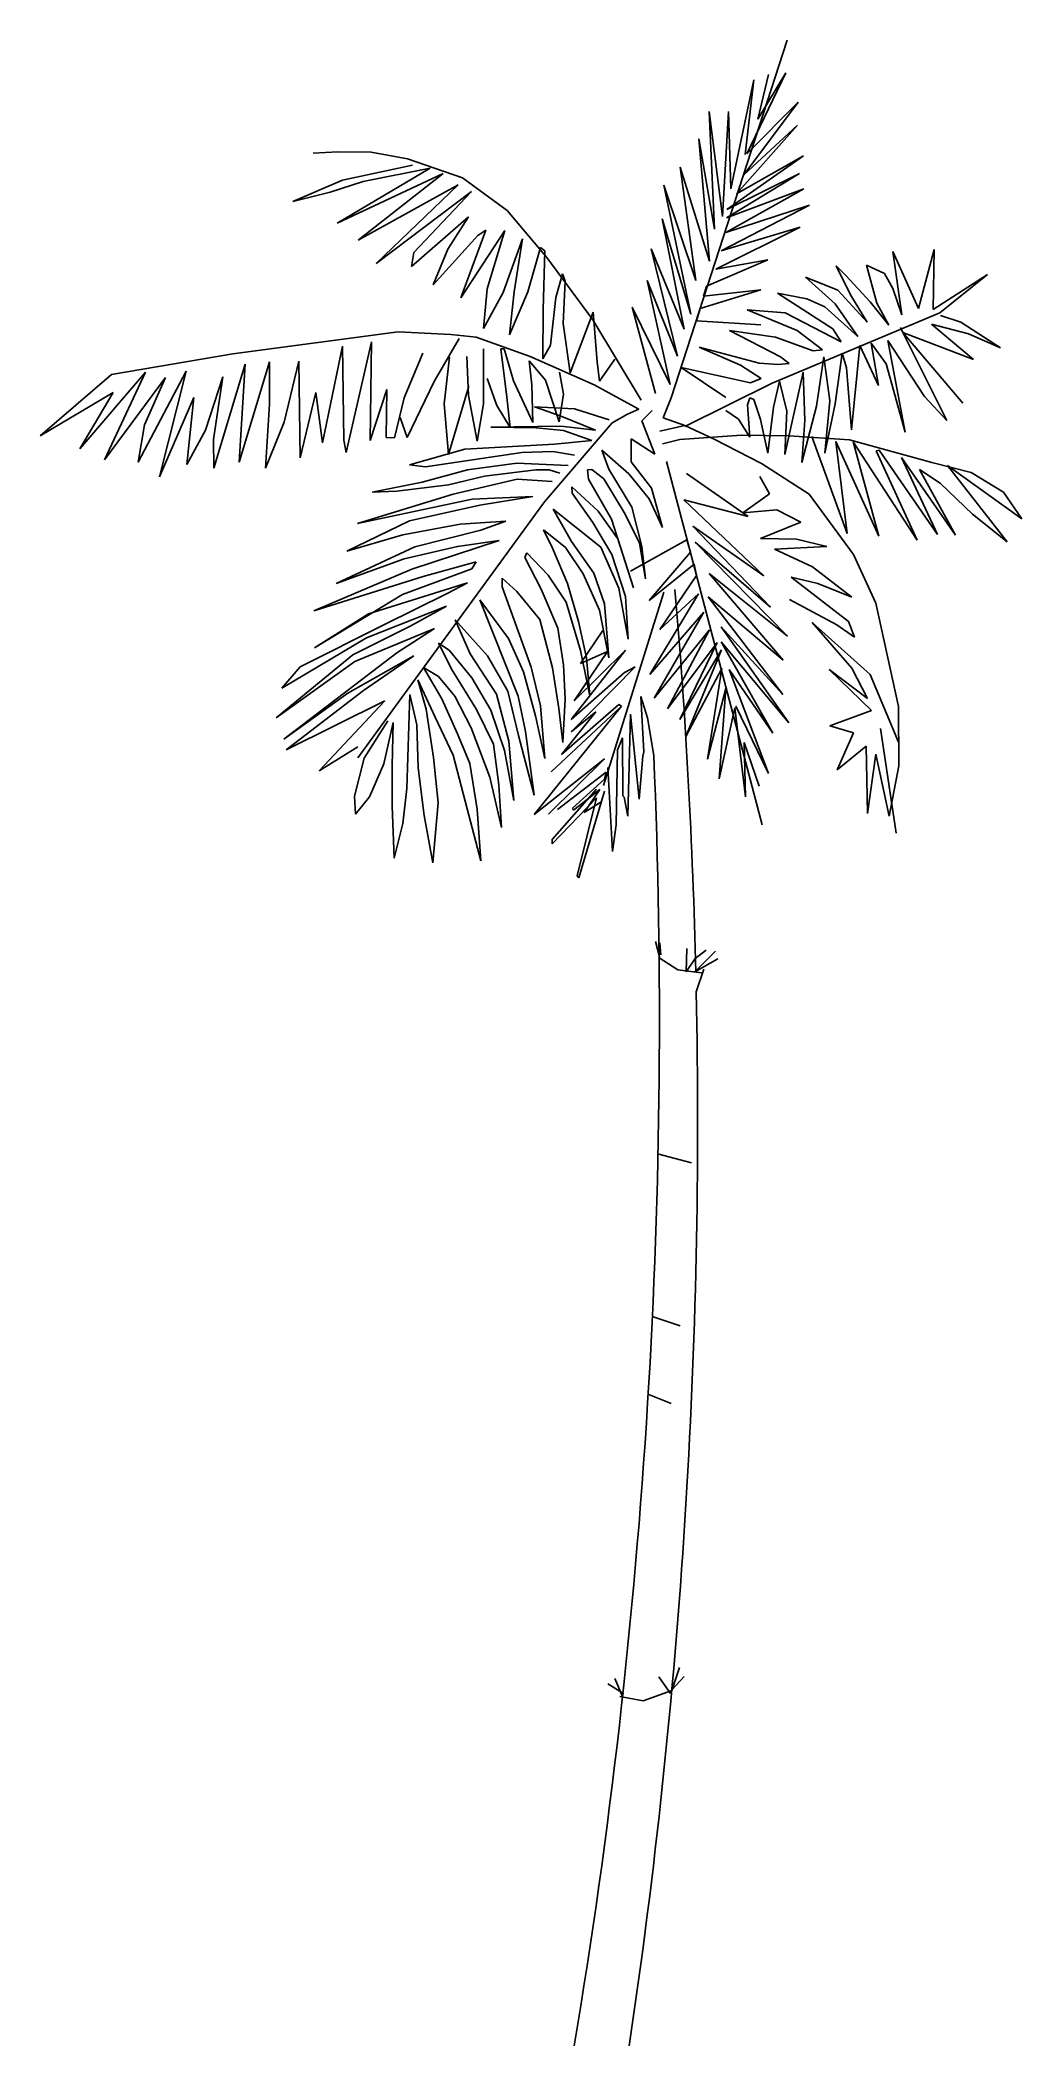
# Model space of a CAD drawing. Extents: x 135.43 to 138.57, y 278.39 to 284.8.
import ezdxf

# ---------------------------------------------------------------- set-up
doc = ezdxf.new("R2010")
doc.units = 0
doc.layers.get('0').update_dxf_attribs({"linetype": 'CONTINUOUS'})

msp = doc.modelspace()

# ---------------------------------------------------------------- linework, layer by layer
for p, q in [((137.4468, 283.6591), (137.8165, 284.8024)), ((137.7108, 284.6752), (137.6367, 284.327)), ((137.6826, 284.4366), (137.7108, 284.6752)), ((137.6879, 284.4394), (137.8124, 284.6975)), ((137.8124, 284.6975), (137.7229, 284.5492)), ((137.7229, 284.5492), (137.7573, 284.6924)), ((137.6787, 284.3721), (137.8521, 284.6044)), ((137.8521, 284.6044), (137.6879, 284.4394)), ((137.6108, 284.2389), (137.5681, 284.5737)), ((137.5681, 284.5737), (137.5848, 284.198)), ((137.6299, 284.574), (137.6108, 284.2389)), ((137.6367, 284.327), (137.6299, 284.574)), ((137.5352, 284.487), (137.5684, 284.0955)), ((137.5848, 284.198), (137.5352, 284.487)), ((137.6548, 284.3113), (137.8496, 284.5307)), ((137.8496, 284.5307), (137.6787, 284.3721)), ((136.3818, 284.4458), (136.3029, 284.4413)), ((136.3818, 284.4458), (136.3818, 284.4458)), ((136.4882, 284.444), (136.3818, 284.4458)), ((136.6042, 284.4225), (136.4882, 284.444)), ((136.7802, 284.3621), (136.6042, 284.4225)), ((137.6237, 284.2607), (137.8695, 284.4329)), ((137.8695, 284.4329), (137.6548, 284.3113)), ((136.3962, 284.3548), (136.2378, 284.2867)), ((136.3568, 284.3163), (136.4623, 284.3509)), ((136.6762, 284.3935), (136.379, 284.2174)), ((136.379, 284.2174), (136.7181, 284.3756)), ((136.6196, 284.4029), (136.3962, 284.3548)), ((136.7181, 284.3756), (136.4463, 284.1625)), ((136.4623, 284.3509), (136.6762, 284.3935)), ((136.9223, 284.2579), (136.7802, 284.3621)), ((137.4755, 284.3958), (137.5253, 284.0339)), ((137.5684, 284.0955), (137.4755, 284.3958)), ((137.6228, 284.2338), (137.8559, 284.3762)), ((137.8559, 284.3762), (137.6237, 284.2607)), ((136.2378, 284.2867), (136.3568, 284.3163)), ((136.4463, 284.1625), (136.7661, 284.3403)), ((136.7661, 284.3403), (136.5044, 284.0883)), ((136.5044, 284.0883), (136.808, 284.3186)), ((136.808, 284.3186), (136.6245, 284.1233)), ((137.4231, 284.3382), (137.509, 283.9261)), ((137.4231, 284.3382), (137.4231, 284.3382)), ((137.4231, 284.3382), (137.4231, 284.3382)), ((137.5253, 284.0339), (137.4231, 284.3382)), ((137.6212, 284.1869), (137.8704, 284.327)), ((137.8704, 284.327), (137.6228, 284.2338)), ((136.6163, 284.079), (136.7992, 284.2378)), ((136.7992, 284.2378), (136.7332, 284.1338)), ((137.0493, 284.1077), (136.9223, 284.2579)), ((137.4175, 284.2306), (137.4874, 283.8788)), ((137.509, 283.9261), (137.4175, 284.2306)), ((137.6064, 284.1286), (137.8878, 284.2748)), ((137.8878, 284.2748), (137.6212, 284.1869)), ((137.6228, 284.2338), (137.6228, 284.2338)), ((136.686, 284.0199), (136.8289, 284.1779)), ((136.8539, 284.1946), (136.7744, 283.979)), ((136.7744, 283.979), (136.9145, 284.1933)), ((136.8289, 284.1779), (136.8539, 284.1946)), ((136.9145, 284.1933), (136.8582, 284.0078)), ((136.9095, 283.9955), (136.9715, 284.1677)), ((136.9715, 284.1677), (136.9444, 283.9979)), ((137.5889, 284.0703), (137.8587, 284.2043)), ((137.8587, 284.2043), (137.6064, 284.1286)), ((136.6245, 284.1233), (136.6163, 284.079)), ((136.7332, 284.1338), (136.686, 284.0199)), ((136.7332, 284.1338), (136.7332, 284.1338)), ((136.9889, 283.9974), (137.0286, 284.1395)), ((137.0286, 284.1395), (137.0423, 284.1291)), ((137.0423, 284.1291), (137.037, 283.9409)), ((137.1963, 283.9081), (137.0493, 284.1077)), ((137.3821, 284.1354), (137.4664, 283.7923)), ((137.4874, 283.8788), (137.3821, 284.1354)), ((137.5595, 284.0159), (137.7548, 284.0998)), ((137.7548, 284.0998), (137.5889, 284.0703)), ((138.1548, 284.1267), (138.1837, 283.9244)), ((138.2369, 283.9444), (138.1548, 284.1267)), ((138.2863, 284.1336), (138.2369, 283.9444)), ((138.2838, 283.9413), (138.2863, 284.1336)), ((136.6163, 284.079), (136.6163, 284.079)), ((137.078, 283.9795), (137.0988, 284.0552)), ((137.0988, 284.0552), (137.1074, 284.0323)), ((137.1074, 284.0323), (137.1014, 283.8967)), ((137.3695, 284.0345), (137.4432, 283.7016)), ((137.4664, 283.7923), (137.3695, 284.0345)), ((137.8758, 284.0447), (137.9706, 283.9598)), ((137.9788, 284.0029), (137.8758, 284.0447)), ((137.9732, 284.0807), (138.0195, 283.9877)), ((138.0046, 284.0503), (137.9732, 284.0807)), ((138.0818, 283.9662), (138.0046, 284.0503)), ((138.0699, 284.0829), (138.1034, 283.9613)), ((138.128, 284.0559), (138.0699, 284.0829)), ((138.1549, 284.0081), (138.128, 284.0559)), ((138.4574, 284.0527), (138.2838, 283.9413)), ((138.3044, 283.931), (138.4574, 284.0527)), ((136.8582, 284.0078), (136.8465, 283.8801)), ((136.8465, 283.8801), (136.9095, 283.9955)), ((136.8582, 284.0078), (136.8582, 284.0078)), ((136.9444, 283.9979), (136.9303, 283.8605)), ((136.9303, 283.8605), (136.9889, 283.9974)), ((137.0611, 283.8271), (137.078, 283.9795)), ((137.5391, 283.9447), (137.7328, 284.0038)), ((137.5495, 283.9834), (137.5595, 284.0159)), ((137.7328, 284.0038), (137.5495, 283.9834)), ((137.7857, 283.9931), (137.9629, 283.879)), ((137.8801, 283.9749), (137.7857, 283.9931)), ((137.9371, 283.9494), (137.8801, 283.9749)), ((137.9706, 283.9598), (138.0429, 283.8551)), ((138.0725, 283.9003), (137.9788, 284.0029)), ((138.0195, 283.9877), (138.0725, 283.9003)), ((138.1414, 283.8912), (138.0818, 283.9662)), ((138.1034, 283.9613), (138.1414, 283.8912)), ((138.1837, 283.9244), (138.1549, 284.0081)), ((137.037, 283.9409), (137.0368, 283.7836)), ((137.1014, 283.8967), (137.1238, 283.7388)), ((137.1238, 283.7388), (137.1972, 283.9323)), ((137.3503, 283.6511), (137.1963, 283.9081)), ((137.1972, 283.9323), (137.2101, 283.7741)), ((137.322, 283.9486), (137.3966, 283.6728)), ((137.4432, 283.7016), (137.322, 283.9486)), ((137.5271, 283.905), (137.5391, 283.9447)), ((137.7327, 283.8925), (137.5271, 283.905)), ((137.6886, 283.9398), (137.849, 283.8737)), ((137.8101, 283.9303), (137.6886, 283.9398)), ((138.3044, 283.931), (137.7693, 283.7053)), ((137.9896, 283.8378), (137.8101, 283.9303)), ((138.0429, 283.8551), (137.9371, 283.9494)), ((138.2784, 283.8943), (138.3957, 283.8633)), ((138.4126, 283.7819), (138.2784, 283.8943)), ((138.3722, 283.9003), (138.3073, 283.9219)), ((138.4988, 283.8188), (138.3722, 283.9003)), ((136.5739, 283.8696), (136.0464, 283.7999)), ((136.4887, 283.8381), (136.4082, 283.4843)), ((136.4852, 283.5226), (136.4887, 283.8381)), ((136.7422, 283.8616), (136.5739, 283.8696)), ((136.5739, 283.8696), (136.5739, 283.8696)), ((136.7694, 283.8488), (136.6893, 283.7111)), ((136.823, 283.8527), (136.7422, 283.8616)), ((136.9963, 283.7907), (136.823, 283.8527)), ((136.8465, 283.8801), (136.8465, 283.8801)), ((137.7793, 283.8533), (137.6326, 283.8741)), ((137.6326, 283.8741), (137.7957, 283.7903)), ((137.9, 283.8088), (137.7793, 283.8533)), ((137.849, 283.8737), (137.9295, 283.8122)), ((137.9629, 283.879), (137.9896, 283.8378)), ((138.0848, 283.8334), (138.1335, 283.7674)), ((138.1083, 283.6981), (138.0848, 283.8334)), ((138.1383, 283.8427), (138.2553, 283.6628)), ((138.1934, 283.5497), (138.1383, 283.8427)), ((138.1792, 283.884), (138.1869, 283.8683)), ((138.1869, 283.8683), (138.4126, 283.7819)), ((138.1869, 283.8683), (138.3782, 283.6414)), ((138.3269, 283.5865), (138.1869, 283.8683)), ((138.3957, 283.8633), (138.4988, 283.8188)), ((135.658, 283.733), (136.0464, 283.7999)), ((136.0859, 283.767), (135.9849, 283.4343)), ((136.1636, 283.7742), (136.0662, 283.4538)), ((136.0662, 283.4538), (136.0859, 283.767)), ((136.1629, 283.6387), (136.1636, 283.7742)), ((136.2564, 283.7763), (136.2099, 283.5807)), ((136.2609, 283.4675), (136.2564, 283.7763)), ((136.3962, 283.8241), (136.3323, 283.5148)), ((136.4004, 283.5233), (136.3962, 283.8241)), ((136.6534, 283.8016), (136.5938, 283.6594)), ((136.7216, 283.6393), (136.7385, 283.789)), ((136.7989, 283.6668), (136.7933, 283.7914)), ((136.8465, 283.8156), (136.8467, 283.6395)), ((136.9125, 283.8156), (136.9018, 283.8154)), ((136.9018, 283.8154), (136.9214, 283.6616)), ((136.9429, 283.7131), (136.9125, 283.8156)), ((136.9924, 283.7772), (137.0011, 283.701)), ((137.0449, 283.7154), (136.9924, 283.7772)), ((137.1999, 283.7002), (136.9963, 283.7907)), ((137.0368, 283.7836), (137.0611, 283.8271)), ((137.2101, 283.7741), (137.2169, 283.7125)), ((137.2169, 283.7125), (137.2667, 283.7823)), ((137.5356, 283.8208), (137.6674, 283.7632)), ((137.7275, 283.7699), (137.5356, 283.8208)), ((137.7882, 283.766), (137.7275, 283.7699)), ((137.8231, 283.7683), (137.7882, 283.766)), ((137.7957, 283.7903), (137.8231, 283.7683)), ((137.9295, 283.8122), (137.9, 283.8088)), ((137.911, 283.6318), (137.9343, 283.7897)), ((137.9343, 283.7897), (137.9536, 283.6489)), ((137.9699, 283.6401), (137.9931, 283.8018)), ((137.9931, 283.8018), (138.0061, 283.7549)), ((138.0229, 283.5565), (138.0489, 283.8257)), ((138.0489, 283.8257), (138.1083, 283.6981)), ((138.1335, 283.7674), (138.1934, 283.5497)), ((135.4304, 283.537), (135.658, 283.733)), ((135.7668, 283.7409), (135.5576, 283.4958)), ((135.6363, 283.4612), (135.7668, 283.7409)), ((135.8305, 283.7235), (135.6363, 283.4612)), ((135.8972, 283.7439), (135.7439, 283.4529)), ((135.7642, 283.5731), (135.8305, 283.7235)), ((135.8121, 283.4061), (135.8972, 283.7439)), ((136.0143, 283.7266), (135.9591, 283.5561)), ((135.984, 283.5256), (136.0143, 283.7266)), ((136.6893, 283.7111), (136.6032, 283.5318)), ((136.8898, 283.634), (136.8583, 283.7204)), ((137.0039, 283.5802), (136.9429, 283.7131)), ((137.0011, 283.701), (137.0039, 283.5802)), ((137.0883, 283.5821), (137.0449, 283.7154)), ((137.09, 283.7407), (137.1023, 283.6711)), ((137.3426, 283.6223), (137.1999, 283.7002)), ((137.4781, 283.7559), (137.6214, 283.6601)), ((137.6994, 283.7064), (137.4781, 283.7559)), ((137.7693, 283.7053), (137.4895, 283.5669)), ((137.6674, 283.7632), (137.734, 283.7206)), ((137.734, 283.7206), (137.6994, 283.7064)), ((137.7737, 283.6286), (137.7921, 283.7123)), ((137.7921, 283.7123), (137.8158, 283.6162)), ((137.8098, 283.4779), (137.8682, 283.741)), ((137.8682, 283.741), (137.8729, 283.5868)), ((138.0061, 283.7549), (138.0229, 283.5565)), ((135.6636, 283.6755), (135.4304, 283.537)), ((135.5576, 283.4958), (135.6636, 283.6755)), ((135.9218, 283.66), (135.8121, 283.4061)), ((135.8987, 283.4457), (135.9218, 283.66)), ((136.15, 283.4342), (136.1629, 283.6387)), ((136.3109, 283.6755), (136.2609, 283.4675)), ((136.3323, 283.5148), (136.3109, 283.6755)), ((136.5379, 283.6861), (136.4852, 283.5226)), ((136.5361, 283.5318), (136.5379, 283.6861)), ((136.5938, 283.6594), (136.5629, 283.5309)), ((136.735, 283.4773), (136.7216, 283.6393)), ((136.7997, 283.6964), (136.735, 283.4773)), ((136.8264, 283.5208), (136.7989, 283.6668)), ((136.8467, 283.6395), (136.8264, 283.5208)), ((136.8467, 283.6395), (136.8467, 283.6395)), ((136.9214, 283.6616), (136.9317, 283.5636)), ((137.1023, 283.6711), (137.0883, 283.5821)), ((137.4468, 283.6591), (137.4205, 283.5947)), ((137.6903, 283.6363), (137.6978, 283.6591)), ((137.698, 283.5329), (137.6903, 283.6363)), ((137.6978, 283.6591), (137.7102, 283.654)), ((137.7102, 283.654), (137.7316, 283.5901)), ((137.9536, 283.6489), (137.9371, 283.482)), ((137.9371, 283.482), (137.9699, 283.6401)), ((138.2553, 283.6628), (138.3269, 283.5865)), ((135.7439, 283.4529), (135.7642, 283.5731)), ((136.2099, 283.5807), (136.15, 283.4342)), ((136.6032, 283.5318), (136.5803, 283.5957)), ((136.9317, 283.5636), (136.8898, 283.634)), ((137.0093, 283.6298), (137.0921, 283.601)), ((137.1372, 283.6236), (137.0093, 283.6298)), ((137.2576, 283.5791), (137.042, 283.327)), ((137.0921, 283.601), (137.2044, 283.5553)), ((137.2481, 283.5885), (137.1372, 283.6236)), ((137.3068, 283.6071), (137.2576, 283.5791)), ((137.2576, 283.5791), (137.2576, 283.5791)), ((137.3426, 283.6223), (137.3068, 283.6071)), ((137.3531, 283.5853), (137.3859, 283.618)), ((137.3941, 283.4788), (137.3531, 283.5853)), ((137.4898, 283.5706), (137.4205, 283.5947)), ((137.6208, 283.6186), (137.6618, 283.5911)), ((137.6618, 283.5911), (137.698, 283.5329)), ((137.7316, 283.5901), (137.7556, 283.482)), ((137.7556, 283.482), (137.7737, 283.6286)), ((137.8158, 283.6162), (137.8098, 283.4779)), ((137.8641, 283.4523), (137.911, 283.6318)), ((137.8729, 283.5868), (137.8641, 283.4523)), ((135.9591, 283.5561), (135.8987, 283.4457)), ((135.9849, 283.4343), (135.984, 283.5256)), ((136.4004, 283.5233), (136.4004, 283.5233)), ((136.4082, 283.4843), (136.4004, 283.5233)), ((136.5629, 283.5309), (136.5361, 283.5318)), ((137.0738, 283.5104), (136.7867, 283.4946)), ((137.0939, 283.5688), (136.8699, 283.5648)), ((136.8699, 283.5648), (137.015, 283.5628)), ((137.015, 283.5628), (137.1023, 283.5541)), ((137.1932, 283.5228), (137.0738, 283.5104)), ((137.2044, 283.5553), (137.0939, 283.5688)), ((137.1023, 283.5541), (137.1932, 283.5228)), ((137.3184, 283.5279), (137.3941, 283.4788)), ((137.3184, 283.4543), (137.3184, 283.5279)), ((137.4898, 283.5706), (137.4105, 283.5525)), ((137.4741, 283.5259), (137.4187, 283.5115)), ((137.4741, 283.5259), (137.671, 283.5392)), ((137.5842, 283.5264), (137.4898, 283.5706)), ((137.5842, 283.5264), (137.7349, 283.4493)), ((137.671, 283.5392), (137.823, 283.5373)), ((137.823, 283.5373), (138.0156, 283.5245)), ((138.009, 283.2258), (137.8956, 283.5351)), ((138.1098, 283.2173), (137.9727, 283.5193)), ((137.9727, 283.5193), (138.009, 283.2258)), ((138.0156, 283.5245), (138.279, 283.4526)), ((138.0276, 283.5178), (138.1098, 283.2173)), ((138.2325, 283.2041), (138.0276, 283.5178)), ((136.7867, 283.4946), (136.6106, 283.4449)), ((136.6106, 283.4449), (136.6618, 283.438)), ((136.6618, 283.438), (136.9697, 283.4838)), ((136.9532, 283.4501), (136.7952, 283.4288)), ((137.1172, 283.4431), (136.9532, 283.4501)), ((136.9697, 283.4838), (137.0678, 283.4876)), ((136.9697, 283.4838), (136.9697, 283.4838)), ((137.0678, 283.4876), (137.1379, 283.4758)), ((137.2247, 283.4913), (137.2476, 283.4312)), ((137.3112, 283.4165), (137.2247, 283.4913)), ((137.3184, 283.4543), (137.3837, 283.3698)), ((137.4311, 283.4555), (137.7371, 282.2936)), ((137.7349, 283.4493), (137.8876, 283.3507)), ((138.1104, 283.4917), (138.1008, 283.49)), ((138.1008, 283.49), (138.2325, 283.2041)), ((138.1104, 283.4917), (138.1104, 283.4917)), ((138.2977, 283.2217), (138.1104, 283.4917)), ((138.1819, 283.4677), (138.2977, 283.2217)), ((138.3542, 283.2203), (138.1819, 283.4677)), ((138.279, 283.4526), (138.4048, 283.4206)), ((138.279, 283.4526), (138.279, 283.4526)), ((136.651, 283.3894), (136.4906, 283.3573)), ((136.5696, 283.3606), (136.7345, 283.3806)), ((136.7952, 283.4288), (136.651, 283.3894)), ((136.7345, 283.3806), (136.8505, 283.4086)), ((136.9543, 283.3991), (136.7498, 283.351)), ((136.8505, 283.4086), (137.0139, 283.4285)), ((137.0658, 283.392), (136.9543, 283.3991)), ((137.0139, 283.4285), (137.0569, 283.4283)), ((137.0569, 283.4283), (137.0909, 283.4183)), ((137.1927, 283.4299), (137.1793, 283.4284)), ((137.1793, 283.4284), (137.1827, 283.399)), ((137.1827, 283.399), (137.2555, 283.2713)), ((137.231, 283.4001), (137.1927, 283.4299)), ((137.2996, 283.2873), (137.231, 283.4001)), ((137.2476, 283.4312), (137.3206, 283.3093)), ((137.3764, 283.3359), (137.3112, 283.4165)), ((137.6924, 283.2792), (137.4956, 283.4174)), ((137.7293, 283.4073), (137.7602, 283.3516)), ((138.2392, 283.4302), (138.3542, 283.2203)), ((138.3062, 283.3857), (138.2392, 283.4302)), ((138.3062, 283.3857), (138.3062, 283.3857)), ((138.409, 283.2876), (138.3062, 283.3857)), ((138.3291, 283.4431), (138.5201, 283.1988)), ((138.5667, 283.2724), (138.3291, 283.4431)), ((138.4048, 283.4206), (138.5083, 283.357)), ((136.7498, 283.351), (136.4442, 283.2568)), ((136.4442, 283.2568), (136.8108, 283.3351)), ((137.042, 283.327), (136.4453, 282.5085)), ((136.4906, 283.3573), (136.5696, 283.3606)), ((136.8354, 283.3154), (136.6109, 283.266)), ((136.8108, 283.3351), (137.004, 283.3434)), ((137.004, 283.3434), (136.8354, 283.3154)), ((137.1295, 283.3747), (137.13, 283.3544)), ((137.213, 283.2972), (137.1295, 283.3747)), ((137.13, 283.3544), (137.1966, 283.2608)), ((137.4188, 283.2444), (137.3764, 283.3359)), ((137.3837, 283.3698), (137.4188, 283.2444)), ((137.4865, 283.3328), (137.6924, 283.2792)), ((137.7426, 283.0895), (137.4865, 283.3328)), ((137.7602, 283.3516), (137.6756, 283.2918)), ((138.029, 283.1579), (137.8876, 283.3507)), ((138.5083, 283.357), (138.5667, 283.2724)), ((136.6109, 283.266), (136.4101, 283.1686)), ((136.5889, 283.221), (136.7723, 283.2548)), ((136.7723, 283.2548), (136.9183, 283.2651)), ((136.9183, 283.2651), (136.8384, 283.2364)), ((137.0694, 283.3035), (137.1282, 283.2001)), ((137.2211, 283.1819), (137.0694, 283.3035)), ((137.1966, 283.2608), (137.2565, 283.1585)), ((137.2758, 283.2085), (137.213, 283.2972)), ((137.2555, 283.2713), (137.3265, 283.0515)), ((137.2555, 283.2713), (137.2555, 283.2713)), ((137.3447, 283.1943), (137.2996, 283.2873)), ((137.3206, 283.3093), (137.353, 283.1838)), ((137.6756, 283.2918), (137.784, 283.3012)), ((137.8601, 283.2611), (137.7312, 283.2098)), ((137.784, 283.3012), (137.8601, 283.2611)), ((138.5201, 283.1988), (138.409, 283.2876)), ((138.5667, 283.2724), (138.5667, 283.2724)), ((136.4101, 283.1686), (136.5889, 283.221)), ((136.8971, 283.2028), (136.6183, 283.1116)), ((136.8384, 283.2364), (136.6274, 283.1832)), ((136.7632, 283.1836), (136.8971, 283.2028)), ((137.0387, 283.2368), (137.0669, 283.1783)), ((137.1083, 283.1808), (137.0387, 283.2368)), ((137.1282, 283.2001), (137.1988, 283.0981)), ((137.3265, 283.0515), (137.2758, 283.2085)), ((137.3164, 283.1047), (137.4962, 283.2051)), ((137.3646, 283.0804), (137.3447, 283.1943)), ((137.4962, 283.2051), (137.5082, 283.166)), ((137.5154, 283.2487), (137.7426, 283.0895)), ((137.7642, 282.9903), (137.5154, 283.2487)), ((137.5228, 283.1972), (137.7642, 282.9903)), ((137.8176, 282.8967), (137.5228, 283.1972)), ((137.7312, 283.2098), (137.8468, 283.2071)), ((137.8468, 283.2071), (137.944, 283.184)), ((136.6274, 283.1832), (136.376, 283.0657)), ((136.376, 283.0657), (136.5933, 283.1448)), ((136.5933, 283.1448), (136.7632, 283.1836)), ((136.6537, 283.0882), (136.8234, 283.1351)), ((136.8234, 283.1351), (136.809, 283.1121)), ((136.9851, 283.163), (136.9789, 283.1483)), ((136.9789, 283.1483), (137.0308, 283.0474)), ((137.0539, 283.0921), (136.9851, 283.163)), ((137.0669, 283.1783), (137.1151, 283.0655)), ((137.1655, 283.0962), (137.1083, 283.1808)), ((137.2794, 283.0504), (137.2211, 283.1819)), ((137.2565, 283.1585), (137.3003, 283.0241)), ((137.353, 283.1838), (137.3646, 283.0804)), ((137.5082, 283.166), (137.3764, 283.0109)), ((137.3764, 283.0109), (137.5197, 283.1271)), ((137.5197, 283.1271), (137.5269, 283.0915)), ((137.944, 283.184), (137.7761, 283.1747)), ((137.7761, 283.1747), (137.8983, 283.1184)), ((138.1002, 283.0022), (138.029, 283.1579)), ((136.6183, 283.1116), (136.3044, 282.9781)), ((136.3044, 282.9781), (136.6537, 283.0882)), ((136.4792, 282.9687), (136.7954, 283.0673)), ((136.809, 283.1121), (136.5879, 283.0303)), ((136.6183, 283.1116), (136.6183, 283.1116)), ((136.7954, 283.0673), (136.7302, 283.0336)), ((136.9064, 283.0821), (136.9059, 283.0553)), ((136.953, 283.0402), (136.9064, 283.0821)), ((137.1111, 283.0063), (137.0539, 283.0921)), ((137.1151, 283.0655), (137.1502, 282.9439)), ((137.2177, 282.9803), (137.1655, 283.0962)), ((137.2333, 283.001), (137.1988, 283.0981)), ((137.5269, 283.0915), (137.4097, 282.9182)), ((137.5673, 283.0976), (137.8176, 282.8967)), ((137.8046, 282.8199), (137.5673, 283.0976)), ((137.8292, 283.0858), (138.0125, 282.9438)), ((137.9145, 283.0651), (137.8292, 283.0858)), ((137.8983, 283.1184), (138.023, 283.0219)), ((138.023, 283.0219), (137.9145, 283.0651)), ((136.5879, 283.0303), (136.3071, 282.8599)), ((136.7302, 283.0336), (136.5284, 282.9337)), ((136.8354, 283.0133), (136.958, 282.7057)), ((136.927, 282.8892), (136.8354, 283.0133)), ((136.9059, 283.0553), (136.9989, 282.798)), ((137.0265, 282.9506), (136.953, 283.0402)), ((137.0308, 283.0474), (137.0847, 282.9224)), ((137.1562, 282.8515), (137.1111, 283.0063)), ((137.2302, 282.4196), (137.4228, 283.038)), ((137.2469, 282.8279), (137.2333, 283.001)), ((137.3088, 282.8873), (137.2794, 283.0504)), ((137.3003, 283.0241), (137.3088, 282.8873)), ((137.5334, 283.0326), (137.3787, 282.7742)), ((137.4097, 282.9182), (137.5334, 283.0326)), ((137.5643, 283.0225), (137.8046, 282.8199)), ((137.8036, 282.7109), (137.5643, 283.0225)), ((137.9751, 282.9333), (137.8243, 283.0147)), ((138.1722, 282.6723), (138.1002, 283.0022)), ((136.5284, 282.9337), (136.2613, 282.7986)), ((136.3071, 282.8599), (136.4792, 282.9687)), ((136.4729, 282.8922), (136.7285, 282.9932)), ((136.7285, 282.9932), (136.6144, 282.9303)), ((136.7563, 282.9497), (136.8045, 282.8407)), ((136.8599, 282.8339), (136.7563, 282.9497)), ((137.0676, 282.7957), (137.0265, 282.9506)), ((137.1502, 282.9439), (137.1755, 282.8278)), ((137.2469, 282.8279), (137.2177, 282.9803)), ((137.3787, 282.7742), (137.5502, 282.9741)), ((137.5502, 282.9741), (137.3923, 282.6991)), ((138.0824, 282.775), (137.897, 282.9411)), ((137.897, 282.9411), (138.024, 282.7952)), ((138.0324, 282.8944), (137.9751, 282.9333)), ((138.0125, 282.9438), (138.0324, 282.8944)), ((136.2026, 282.7313), (136.4729, 282.8922)), ((136.6144, 282.9303), (136.4297, 282.8374)), ((136.4355, 282.8161), (136.6898, 282.9213)), ((136.6898, 282.9213), (136.5696, 282.8434)), ((136.7032, 282.8744), (136.7466, 282.7883)), ((136.7371, 282.8526), (136.7032, 282.8744)), ((136.9751, 282.7829), (136.927, 282.8892)), ((137.0847, 282.9224), (137.1023, 282.8058)), ((137.1567, 282.8101), (137.228, 282.9153)), ((137.3923, 282.6991), (137.5693, 282.9171)), ((137.5693, 282.9171), (137.4351, 282.6646)), ((137.4351, 282.6646), (137.5932, 282.8768)), ((137.5932, 282.8768), (137.4739, 282.6311)), ((137.6058, 282.9274), (137.8036, 282.7109)), ((137.8227, 282.6202), (137.6058, 282.9274)), ((137.7709, 282.5866), (137.6061, 282.879)), ((137.6061, 282.879), (137.8227, 282.6202)), ((136.4297, 282.8374), (136.1845, 282.6357)), ((136.1845, 282.6357), (136.4355, 282.8161)), ((136.5696, 282.8434), (136.2091, 282.5676)), ((136.4137, 282.7147), (136.6247, 282.8339)), ((136.6247, 282.8339), (136.4634, 282.7239)), ((136.809, 282.7641), (136.7371, 282.8526)), ((136.8045, 282.8407), (136.8881, 282.7122)), ((136.9243, 282.7211), (136.8599, 282.8339)), ((137.1023, 282.8058), (137.1076, 282.6957)), ((137.1271, 282.6305), (137.3008, 282.8525)), ((137.3008, 282.8525), (137.1365, 282.6899)), ((137.1365, 282.6899), (137.2431, 282.8476)), ((137.1863, 282.7061), (137.1562, 282.8515)), ((137.2431, 282.8476), (137.1567, 282.8101)), ((137.1755, 282.8278), (137.1863, 282.7061)), ((137.4739, 282.6311), (137.6069, 282.8536)), ((137.6069, 282.8536), (137.493, 282.5759)), ((136.2613, 282.7986), (136.2026, 282.7313)), ((136.6925, 282.6378), (136.6372, 282.7574)), ((136.6372, 282.7574), (136.6635, 282.664)), ((136.6554, 282.7968), (136.7138, 282.6963)), ((136.7029, 282.7685), (136.6554, 282.7968)), ((136.7554, 282.7053), (136.7029, 282.7685)), ((136.7466, 282.7883), (136.8247, 282.6624)), ((136.8704, 282.6607), (136.809, 282.7641)), ((137.0132, 282.6425), (136.9751, 282.7829)), ((136.9989, 282.798), (137.0286, 282.674)), ((137.0879, 282.6657), (137.0676, 282.7957)), ((137.1268, 282.5918), (137.3316, 282.7995)), ((137.2971, 282.7811), (137.1271, 282.6305)), ((137.3316, 282.7995), (137.2971, 282.7811)), ((137.493, 282.5759), (137.6081, 282.7943)), ((137.6081, 282.7943), (137.5625, 282.5044)), ((137.6318, 282.7908), (137.7709, 282.5866)), ((137.7574, 282.4577), (137.6318, 282.7908)), ((137.9515, 282.7908), (138.0866, 282.6596)), ((138.0734, 282.6981), (137.9515, 282.7908)), ((138.024, 282.7952), (138.0734, 282.6981)), ((138.1722, 282.558), (138.0824, 282.775)), ((136.2091, 282.5676), (136.4137, 282.7147)), ((136.4634, 282.7239), (136.2166, 282.5335)), ((136.2166, 282.5335), (136.5311, 282.6908)), ((136.5311, 282.6908), (136.3214, 282.4668)), ((136.6114, 282.7112), (136.6022, 282.4101)), ((136.634, 282.6138), (136.6114, 282.7112)), ((136.7138, 282.6963), (136.7636, 282.5846)), ((136.8073, 282.6044), (136.7554, 282.7053)), ((136.8881, 282.7122), (136.928, 282.5611)), ((136.9583, 282.5795), (136.9243, 282.7211)), ((136.958, 282.7057), (136.981, 282.5923)), ((137.2791, 282.6786), (137.0963, 282.5185)), ((137.1076, 282.6957), (137.1, 282.557)), ((137.2873, 282.6734), (137.2791, 282.6786)), ((137.3499, 282.7044), (137.3703, 282.6362)), ((137.3594, 282.5273), (137.3499, 282.7044)), ((137.5625, 282.5044), (137.6208, 282.7302)), ((137.6208, 282.7302), (137.6002, 282.441)), ((136.4657, 282.5075), (136.5408, 282.6263)), ((136.5586, 282.6213), (136.5279, 282.489)), ((136.5549, 282.4827), (136.5586, 282.6213)), ((136.6383, 282.4765), (136.634, 282.6138)), ((136.6635, 282.664), (136.6874, 282.5088)), ((136.7502, 282.5167), (136.6925, 282.6378)), ((136.8247, 282.6624), (136.8783, 282.5519)), ((136.9137, 282.5312), (136.8704, 282.6607)), ((137.009, 282.3273), (137.2873, 282.6734)), ((137.0432, 282.5062), (137.0132, 282.6425)), ((137.0286, 282.674), (137.0432, 282.5062)), ((137.0626, 282.464), (137.2873, 282.6734)), ((137.1, 282.557), (137.0879, 282.6657)), ((137.0963, 282.5185), (137.206, 282.6554)), ((137.206, 282.6554), (137.1268, 282.5918)), ((137.2873, 282.6734), (137.2873, 282.6734)), ((137.3077, 282.322), (137.3163, 282.6483)), ((137.3163, 282.6483), (137.344, 282.3765)), ((137.3703, 282.6362), (137.3907, 282.5157)), ((137.6002, 282.441), (137.6494, 282.6685)), ((137.6494, 282.6685), (137.684, 282.3841)), ((137.6524, 282.6737), (137.7574, 282.4577)), ((138.0866, 282.6596), (137.953, 282.6105)), ((137.953, 282.6105), (138.0287, 282.588)), ((138.1739, 282.4828), (138.1722, 282.6723)), ((136.7636, 282.5846), (136.8034, 282.4899)), ((136.8673, 282.4469), (136.8073, 282.6044)), ((136.8783, 282.5519), (136.8963, 282.4222)), ((136.928, 282.5611), (136.9442, 282.3723)), ((137.0083, 282.3884), (136.9583, 282.5795)), ((136.981, 282.5923), (137.0083, 282.3884)), ((136.981, 282.5923), (136.981, 282.5923)), ((136.981, 282.5923), (136.981, 282.5923)), ((137.2744, 282.5334), (137.2912, 282.5725)), ((137.2912, 282.5725), (137.292, 282.3864)), ((137.6792, 282.5572), (137.7276, 282.4181)), ((137.684, 282.3841), (137.6792, 282.5572)), ((138.0287, 282.588), (137.9766, 282.4702)), ((137.9766, 282.4702), (138.0688, 282.546)), ((138.0688, 282.546), (138.0738, 282.33)), ((138.1655, 282.2673), (138.1148, 282.6023)), ((136.3214, 282.4668), (136.4453, 282.543)), ((136.4347, 282.3859), (136.4657, 282.5075)), ((136.5279, 282.489), (136.4831, 282.3832)), ((136.5279, 282.489), (136.5279, 282.489)), ((136.5551, 282.3553), (136.5549, 282.4827)), ((136.6874, 282.5088), (136.7015, 282.364)), ((136.7945, 282.3447), (136.7502, 282.5167)), ((136.8034, 282.4899), (136.8267, 282.3439)), ((136.9442, 282.3723), (136.9137, 282.5312)), ((137.2332, 282.5052), (137.009, 282.3273)), ((137.0546, 282.328), (137.2332, 282.5052)), ((137.2744, 282.5334), (137.2707, 282.2942)), ((137.3558, 282.5138), (137.344, 282.3765)), ((137.3594, 282.5273), (137.3558, 282.5138)), ((138.0738, 282.33), (138.1005, 282.5199)), ((138.1005, 282.5199), (138.1427, 282.322)), ((138.1427, 282.322), (138.1739, 282.4828)), ((136.6568, 282.3239), (136.6383, 282.4765)), ((136.9048, 282.2854), (136.8673, 282.4469)), ((136.8963, 282.4222), (136.9048, 282.2854)), ((137.2384, 282.4623), (137.0827, 282.3432)), ((137.131, 282.347), (137.2336, 282.4396)), ((137.2336, 282.4396), (137.2384, 282.4623)), ((137.259, 282.2087), (137.2435, 282.4774)), ((136.4376, 282.3284), (136.4347, 282.3859)), ((136.4831, 282.3832), (136.4376, 282.3284)), ((136.5617, 282.1873), (136.5551, 282.3553)), ((136.6022, 282.4101), (136.5887, 282.2981)), ((136.7015, 282.364), (136.6844, 282.1729)), ((136.7015, 282.364), (136.7015, 282.364)), ((137.0661, 282.2477), (137.2074, 282.4083)), ((137.2081, 282.3799), (137.0664, 282.2331)), ((137.2182, 282.407), (137.1338, 282.3406)), ((137.1455, 282.1313), (137.2081, 282.3799)), ((137.2333, 282.402), (137.151, 282.1249)), ((137.1689, 282.3333), (137.2182, 282.407)), ((137.2218, 282.3668), (137.1689, 282.3333)), ((137.292, 282.3864), (137.2963, 282.3823)), ((137.2963, 282.3823), (137.3077, 282.322)), ((136.5887, 282.2981), (136.5617, 282.1873)), ((136.6844, 282.1729), (136.6568, 282.3239)), ((136.8386, 282.1791), (136.7945, 282.3447)), ((136.8267, 282.3439), (136.8386, 282.1791)), ((137.1338, 282.3406), (137.131, 282.347)), ((137.2707, 282.2942), (137.259, 282.2087)), ((137.0664, 282.2331), (137.0661, 282.2477)), ((137.151, 282.1249), (137.1455, 282.1313)), ((137.4088, 281.8725), (137.396, 281.9213)), ((137.4096, 281.9172), (137.4129, 281.8789)), ((137.4088, 281.8725), (137.4077, 281.8694)), ((137.468, 281.8301), (137.4077, 281.8694)), ((137.4944, 281.8244), (137.4964, 281.8983)), ((137.5227, 281.8673), (137.4944, 281.8244)), ((137.5218, 281.8242), (137.5884, 281.8899)), ((137.5949, 281.8662), (137.5218, 281.8242)), ((137.5583, 281.8936), (137.5227, 281.8673)), ((137.5583, 281.8936), (137.5583, 281.8936)), ((137.5435, 281.8207), (137.468, 281.8301)), ((137.5195, 281.8246), (137.5435, 281.8207)), ((137.5264, 281.7607), (137.5506, 281.8324)), ((137.5435, 281.8207), (137.5435, 281.8207)), ((137.5435, 281.8207), (137.5435, 281.8207)), ((137.5435, 281.8207), (137.5435, 281.8207)), ((137.406, 281.4034), (137.407, 281.4064)), ((137.4072, 281.241), (137.5111, 281.2139)), ((137.3852, 280.7224), (137.4755, 280.6923)), ((137.3713, 280.4743), (137.4465, 280.4442)), ((137.4482, 279.5269), (137.473, 279.6004)), ((137.2885, 279.5209), (137.2437, 279.548)), ((137.2909, 279.5081), (137.2661, 279.5656)), ((137.4442, 279.5173), (137.4066, 279.5708)), ((137.449, 279.5301), (137.4874, 279.5717)), ((137.2821, 279.5081), (137.3566, 279.4937)), ((137.2928, 279.5182), (137.2909, 279.5081)), ((137.3566, 279.4937), (137.4482, 279.5269))]:
    msp.add_line(p, q)
for centre, radius, start, end in [((117.4399, 281.3457), 20.0908, 1.36134, 4.85706), ((117.5193, 281.6694), 19.8895, 350.51292, 2.43893), ((117.4399, 281.3457), 20.0908, 351.5432, 1.18373)]:
    msp.add_arc(centre, radius, start, end)

doc.saveas('drawing.dxf')
